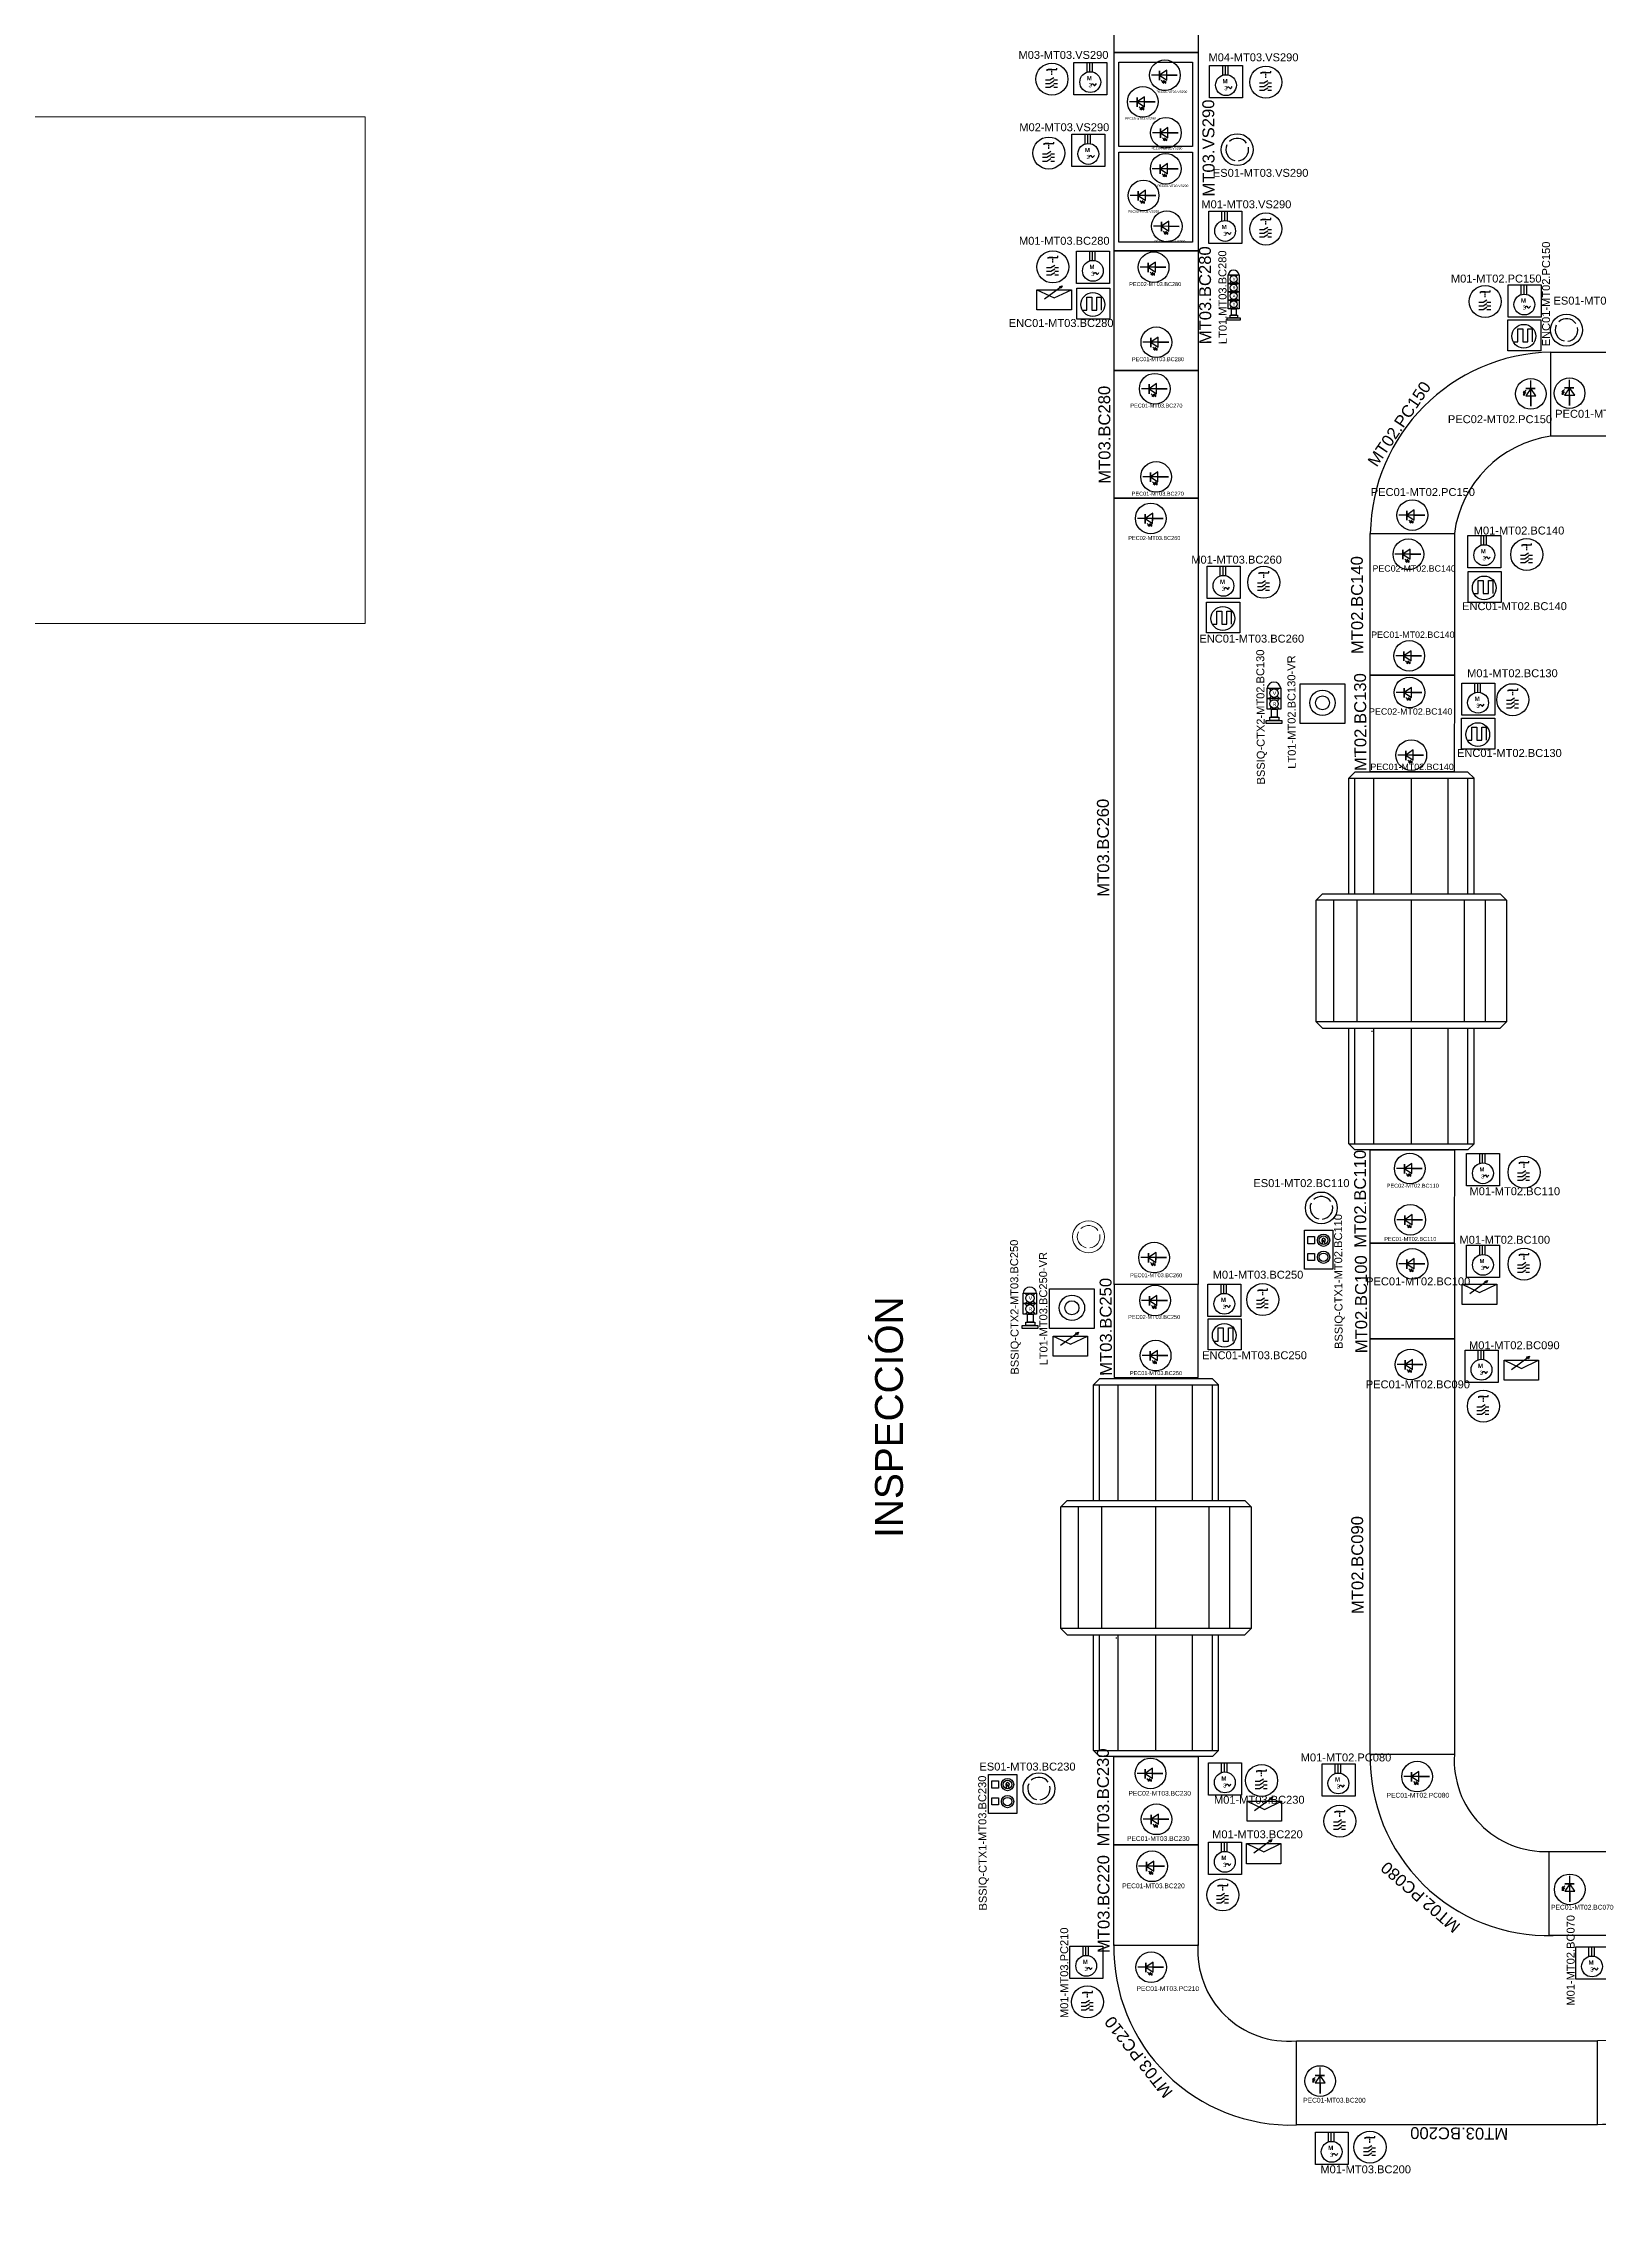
# Model space of a CAD drawing. Header units: inches. Extents: x 281601 to 402894, y -153394 to -58730.
# Drawn here: x 341360 to 360927, y -129009 to -101529 of the extents above; entities that cross this region are included whole.
import ezdxf

# ---------------------------------------------------------------- set-up
doc = ezdxf.new("R2010")
doc.units = ezdxf.units.IN
doc.linetypes.add('DASHED', pattern=[0.75, 0.5, -0.25])
for name, color, linetype in [('Balizas', 7, 'Continuous'), ('Desconector', 7, 'Continuous'), ('Encoder', 50, 'Continuous'), ('Motores', 7, 'Continuous'), ('PEC', 7, 'Continuous'), ('PEMERGENCIA', 1, 'Continuous'), ('VFrecuencia', 142, 'Continuous')]:
    doc.layers.add(name, color=color, linetype=linetype)
for name, color, linetype, lineweight in [('NOMBRES', 7, 'Continuous', 0), ('NPE', 7, 'Continuous', 5), ('Num Motor', 7, 'Continuous', 0)]:
    doc.layers.add(name, color=color, linetype=linetype, lineweight=lineweight)
doc.styles.add('Annotative', font='arial.ttf', dxfattribs={"height": 250})
doc.styles.add('Estilo1', font='isocteur.ttf')
doc.styles.add('isocop', font='isocp.shx')

# ---------------------------------------------------------------- blocks, each defined once
blk = doc.blocks.new('Motor trifasico')
at = {"color": 116, "true_color": 0x136734}
for p, q in [((2057.3, 3405.5), (2057.3, 3406.3)), ((2057.3, 3406.3), (2058.1, 3406.3)), ((2064.9, 3406.3), (2064.9, 3400.5)), ((2066.6, 3406.3), (2066.6, 3400.8)), ((2068.2, 3406.3), (2068.2, 3400.7))]:
    blk.add_line(p, q, dxfattribs=at)
blk.add_lwpolyline([(2058.1, 3406.3), (2076.9, 3406.3), (2076.9, 3387.1), (2057.3, 3387.1), (2057.3, 3405.5)], dxfattribs=at)
blk.add_circle((2067, 3394.6), 6.2, dxfattribs=at)
blk.add_spline([(2067.4, 3392.6), (2068.5, 3393.6), (2069.4, 3392.6), (2070.6, 3393.7)], degree=3, dxfattribs=at)
at = {"color": 116, "true_color": 0x136734, "insert": (2063.8, 3398.2), "char_height": 2.5, "width": 4.443, "attachment_point": 1, "style": 'isocop'}
blk.add_mtext('\\pxqc;{\\fLucida Sans|b1|i0|c0|p34; M\\P\\pq*;} {\\fLeelawadee|b0|i0|c0|p34;3}', dxfattribs=at)
blk = doc.blocks.new('Fotocelda')
at = {"color": 5}
for points in [[(1917.6, 3371.9), (1917.6, 3365.4), (1922.3, 3368.7), (1917.6, 3371.9), (1917.6, 3368.7), (1910.9, 3368.7), (1922.3, 3368.7), (1922.3, 3371.9), (1922.3, 3365.9), (1922.3, 3368.7), (1922.3, 3368.7), (1927.4, 3368.7)], [(1919.7, 3371.9), (1918.7, 3373), (1919.3, 3373), (1918.2, 3373.7), (1918.2, 3372.6), (1918.7, 3373)], [(1921.1, 3371.9), (1920, 3373), (1920.6, 3373), (1919.6, 3373.7), (1919.6, 3372.6), (1920, 3373)]]:
    blk.add_lwpolyline(points, dxfattribs=at)
blk.add_circle((1918.8, 3368.7), 9.83, dxfattribs=at)
blk = doc.blocks.new('Interruptor principal')
at = {"color": 32, "true_color": 0xcd6928}
for p, q in [((2036.58, 3398.7), (2040.03, 3398.7)), ((2036.58, 3398.7), (2036.58, 3398.29)), ((2040.03, 3398.7), (2040.03, 3399.22)), ((2036.1, 3395.16), (2037.63, 3395.16)), ((2036.1, 3393.91), (2037.63, 3393.91)), ((2036.1, 3392.6), (2037.63, 3392.6)), ((2037.63, 3395.16), (2038.95, 3396)), ((2037.63, 3393.91), (2038.95, 3394.75)), ((2037.63, 3392.6), (2038.95, 3393.43)), ((2038.95, 3395.16), (2040.27, 3395.16)), ((2038.95, 3393.91), (2040.27, 3393.91)), ((2038.95, 3392.6), (2040.27, 3392.6))]:
    blk.add_line(p, q, dxfattribs=at)
blk.add_line((2038.32, 3398.7), (2037, 3398.7))
at = {"color": 32, "linetype": 'DASHED', "true_color": 0xcd6928}
blk.add_line((2038.32, 3396.9), (2038.32, 3398.7), dxfattribs=at)
at = {"color": 32, "true_color": 0xcd6928}
blk.add_circle((2038.32, 3395.38), 5.57, dxfattribs=at)

msp = doc.modelspace()

# ---------------------------------------------------------------- linework, layer by layer
for p, q in [((357874, -112238, 1407), (357874, -110787, 1407)), ((358112, -112238, 1407), (358112, -110787, 1407)), ((358586, -112245, 1404), (358586, -110793, 1404)), ((359047, -112238, 1407), (359047, -110787, 1407)), ((359298, -112238, 1407), (359298, -110787, 1407)), ((359784, -112322, 1089), (357388, -112322, 1089)), ((357874, -115387, 1407), (357874, -113935, 1407)), ((358112, -115387, 1407), (358112, -113935, 1407)), ((358586, -115394, 1404), (358586, -113942, 1404)), ((359047, -115387, 1407), (359047, -113935, 1407)), ((359298, -115387, 1407), (359298, -113935, 1407)), ((354656, -119882, 1407), (354656, -118430, 1407)), ((354894, -119882, 1407), (354894, -118430, 1407)), ((355830, -119882, 1407), (355830, -118430, 1407)), ((356081, -119882, 1407), (356081, -118430, 1407)), ((355368, -119889, 1404), (355368, -118437, 1404)), ((356566, -119965, 1089), (354170, -119965, 1089)), ((354656, -123031, 1407), (354656, -121579, 1407)), ((354894, -123031, 1407), (354894, -121579, 1407)), ((355368, -123037, 1404), (355368, -121586, 1404)), ((355830, -123031, 1407), (355830, -121579, 1407)), ((356081, -123031, 1407), (356081, -121579, 1407))]:
    msp.add_line(p, q)
at = {"color": 32, "true_color": 0xcd6928}
for points, elevation in [([(355901, -101642), (354842, -101642), (354842, -99374), (355901, -99374)], 11), ([(355901, -104141), (354841, -104141), (354841, -101642), (355901, -101642)], 11), ([(355828, -102824), (354899, -102824), (354899, -101765), (355828, -101765)], 11), ([(355828, -104032), (354899, -104032), (354899, -102899), (355828, -102899)], 11), ([(355900, -105649), (354841, -105649), (354841, -104141), (355901, -104141)], 22), ([(355900, -107258), (354841, -107258), (354841, -105649), (355900, -105649)], 11), ([(355901, -117167), (354841, -117167), (354841, -107258), (355901, -107258)], 11), ([(355901, -117167), (354841, -117167), (354841, -118337), (355901, -118337)], 11)]:
    msp.add_lwpolyline(points, close=True, dxfattribs=dict(at, elevation=elevation))
at = {"color": 67, "true_color": 0x727430}
for points, elevation in [([(360341, -106477), (360341, -105418), (363898, -105418), (363898, -106477)], 833), ([(359127, -109487), (358068, -109487), (358068, -107704), (359127, -107704)], 833), ([(359126, -110705), (358067, -110705), (358068, -109487), (359127, -109487)], 833), ([(359126, -116646), (358067, -116646), (358068, -115469), (359127, -115469)], 833), ([(359127, -117849), (358068, -117849), (358068, -116646), (359127, -116646)], 833), ([(359127, -123087), (358068, -123087), (358068, -117849), (359127, -117849)], 833), ([(360319, -125370), (360319, -124310), (363402, -124310), (363402, -125370)], 1957)]:
    msp.add_lwpolyline(points, close=True, dxfattribs=dict(at, elevation=elevation))
at = {"elevation": 1089}
for points in [[(357466, -112243), (359705, -112243), (359784, -112322), (359784, -113857), (357388, -113857), (357388, -112322)], [(354249, -119887), (356488, -119887), (356566, -119965), (356566, -121500), (354170, -121500), (354170, -119965)]]:
    msp.add_lwpolyline(points, close=True, dxfattribs=at)
for points, elevation in [([(357388, -113857), (357466, -113935), (359705, -113935), (359784, -113857)], 1089), ([(358086, -113970), (358086, -113982)], 888), ([(354170, -121500), (354249, -121579), (356488, -121579), (356566, -121500)], 1089), ([(354868, -121613), (354868, -121625)], 888)]:
    msp.add_lwpolyline(points, dxfattribs=dict(elevation=elevation))
at = {"color": 242, "true_color": 0xcd2027}
for points, elevation in [([(355898, -124227), (354839, -124227), (354839, -123113), (355898, -123113)], -215), ([(355898, -125493), (354838, -125493), (354839, -124227), (355898, -124227)], -215), ([(357137, -127756), (357137, -126696), (360927, -126696), (360927, -127756)], 349)]:
    msp.add_lwpolyline(points, close=True, dxfattribs=dict(at, elevation=elevation))
for points in [[(357798, -112243, 1527), (357798, -110786, 1404), (359374, -110786, 1794), (359298, -110709, 1407), (357874, -110709, 1407), (357798, -110786, 1404)], [(359374, -112243, 1670), (359374, -110786, 1794)], [(357610, -113857, 1664), (357610, -112322, 1534)], [(357904, -113857, 1664), (357904, -112322, 1534)], [(358586, -113857, 1089), (358586, -112322, 959)], [(359255, -113857, 1664), (359255, -112322, 1534)], [(359518, -113857, 1534), (359518, -112322, 1664)], [(357798, -115394, 1794), (357798, -113935, 1670)], [(359374, -115394, 1404), (359298, -115470, 1407), (357874, -115470, 1407), (357798, -115394, 1404), (359374, -115394, 1404), (359374, -113935, 1527)], [(354580, -119887, 1527), (354580, -118429, 1404), (356157, -118429, 1794), (356081, -118353, 1407), (354656, -118353, 1407), (354580, -118429, 1404)], [(356157, -119887, 1670), (356157, -118429, 1794)], [(354393, -121500, 1664), (354393, -119965, 1534)], [(354687, -121500, 1664), (354687, -119965, 1534)], [(355368, -121500, 1089), (355368, -119965, 959)], [(356038, -121500, 1664), (356038, -119965, 1534)], [(356300, -121500, 1534), (356300, -119965, 1664)], [(354580, -123037, 1794), (354580, -121579, 1670)], [(356157, -123037, 1404), (356081, -123113, 1407), (354656, -123113, 1407), (354580, -123037, 1404), (356157, -123037, 1404), (356157, -121579, 1527)]]:
    msp.add_polyline3d(points)
at = {"color": 67, "true_color": 0x727430}
for centre, radius, start, end in [((360387, -107736, 833), 2319, 91.1479, 179.2022), ((360539, -107887, 833), 1424, 98.0123, 172.6101), ((360309, -123129, 1957), 2242, 178.9117, 271.6348), ((360274, -123162, 1553), 1149, 176.2623, 272.1983)]:
    msp.add_arc(centre, radius, start, end, dxfattribs=at)
at = {"color": 242, "true_color": 0xcd2027}
for centre, radius, start, end in [((357069, -125526, -778), 2231, 178.8461, 271.7444), ((357038, -125558, -215), 1143, 176.124, 274.9763), ((361091, -128864, 422), 2174, 356.1796, 94.3057), ((361037, -128917, 18), 1166, 355.4904, 95.4021)]:
    msp.add_arc(centre, radius, start, end, dxfattribs=at)
at = {"layer": 'Balizas', "color": 0}
for p, q in [((356301, -104453), (356316, -104467)), ((356301, -104561), (356316, -104576)), ((356301, -104666), (356316, -104680)), ((356319, -104529), (356304, -104544)), ((356319, -104637), (356304, -104653)), ((356393, -104450), (356378, -104466)), ((356392, -104559), (356378, -104575)), ((356393, -104663), (356378, -104679)), ((356379, -104526), (356395, -104541)), ((356379, -104634), (356395, -104649)), ((356301, -104770), (356316, -104784)), ((356319, -104741), (356304, -104757)), ((356319, -104846), (356304, -104861)), ((356393, -104767), (356378, -104783)), ((356379, -104739), (356395, -104754)), ((356379, -104843), (356395, -104858)), ((356797, -109796), (356816, -109814)), ((356798, -109661), (356817, -109679)), ((356821, -109755), (356802, -109775)), ((356820, -109891), (356802, -109910)), ((356912, -109793), (356893, -109813)), ((356912, -109658), (356894, -109677)), ((356894, -109887), (356914, -109906)), ((356895, -109752), (356915, -109771)), ((353724, -117283), (353743, -117301)), ((353838, -117280), (353820, -117300)), ((353724, -117418), (353743, -117436)), ((353747, -117513), (353728, -117533)), ((353747, -117378), (353729, -117397)), ((353838, -117416), (353820, -117435)), ((353821, -117374), (353841, -117393)), ((353821, -117509), (353841, -117528))]:
    msp.add_line(p, q, dxfattribs=at)
for points in [[(356277, -104445), (356415, -104445), (356415, -104551), (356277, -104551)], [(356277, -104551), (356415, -104551), (356415, -104657), (356277, -104657)], [(356277, -104657), (356415, -104657), (356415, -104763), (356277, -104763)], [(356277, -104763), (356415, -104763), (356415, -104870), (356277, -104870)], [(356304, -104952), (356397, -104952), (356397, -104985), (356304, -104985)], [(356321, -104870), (356378, -104870), (356378, -104952), (356321, -104952)], [(356267, -104985), (356427, -104985), (356427, -105014), (356267, -105014)], [(356768, -109651), (356939, -109651), (356939, -109783), (356768, -109783)], [(356768, -109783), (356939, -109783), (356939, -109915), (356768, -109915)], [(356822, -109915), (356894, -109915), (356894, -110018), (356822, -110018)], [(356756, -110060), (356955, -110060), (356955, -110095), (356756, -110095)], [(356801, -110018), (356917, -110018), (356917, -110060), (356801, -110060)], [(353695, -117273), (353866, -117273), (353866, -117406), (353695, -117406)], [(353695, -117406), (353866, -117406), (353866, -117538), (353695, -117538)], [(353749, -117538), (353821, -117538), (353821, -117640), (353749, -117640)], [(353682, -117682), (353881, -117682), (353881, -117718), (353682, -117718)], [(353728, -117640), (353844, -117640), (353844, -117682), (353728, -117682)]]:
    msp.add_lwpolyline(points, close=True, dxfattribs=at)
for centre, radius in [((356347, -104605), 43), ((356348, -104496), 43), ((356348, -104709), 43), ((356348, -104813), 43), ((356856, -109715), 53.5), ((356856, -109850), 53.5), ((353782, -117337), 53.5), ((353782, -117473), 53.5)]:
    msp.add_circle(centre, radius, dxfattribs=at)
for centre, radius in [((356346, -104454), 69.3), ((356854, -109662), 86.3), ((353780, -117284), 86.3)]:
    msp.add_arc(centre, radius, 7.4074, 172.5926, dxfattribs=at)
at = {"layer": 'Encoder'}
for points in [[(354370, -104611), (354786, -104611), (354786, -105000), (354370, -105000)], [(359798, -105011), (360214, -105011), (360214, -105400), (359798, -105400)], [(359300, -108181), (359716, -108181), (359716, -108571), (359300, -108571)], [(356007, -108567), (356423, -108567), (356423, -108956), (356007, -108956)], [(359218, -110029), (359635, -110029), (359635, -110419), (359218, -110419)], [(356025, -117600), (356442, -117600), (356442, -117990), (356025, -117990)]]:
    msp.add_lwpolyline(points, close=True, dxfattribs=at)
for points in [[(354447, -104889), (354496, -104889), (354496, -104723), (354559, -104723), (354559, -104889), (354625, -104889), (354625, -104723), (354679, -104723), (354679, -104889)], [(359876, -105289), (359925, -105289), (359925, -105123), (359987, -105123), (359987, -105289), (360053, -105289), (360053, -105123), (360108, -105123), (360108, -105289)], [(359377, -108460), (359426, -108460), (359426, -108294), (359489, -108294), (359489, -108460), (359555, -108460), (359555, -108294), (359609, -108294), (359609, -108460)], [(356084, -108846), (356134, -108846), (356134, -108679), (356196, -108679), (356196, -108846), (356262, -108846), (356262, -108679), (356317, -108679), (356317, -108846)], [(359296, -110308), (359345, -110308), (359345, -110141), (359408, -110141), (359408, -110308), (359474, -110308), (359474, -110141), (359528, -110141), (359528, -110308)], [(356103, -117879), (356152, -117879), (356152, -117712), (356215, -117712), (356215, -117879), (356281, -117879), (356281, -117712), (356335, -117712), (356335, -117879)]]:
    msp.add_lwpolyline(points, dxfattribs=at)
for centre in [(354573, -104817), (360001, -105217), (359503, -108388), (356210, -108773), (359421, -110236), (356229, -117806)]:
    msp.add_circle(centre, 150, dxfattribs=at)
at = {"layer": 'Motores', "color": 0}
for points in [[(357183, -109597), (357747, -109597), (357747, -110096), (357183, -110096)], [(357239, -116481), (357598, -116481), (357598, -116974), (357239, -116974)], [(357280, -116561), (357364, -116561), (357364, -116652), (357280, -116652)], [(357280, -116773), (357364, -116773), (357364, -116864), (357280, -116864)], [(354027, -117219), (354591, -117219), (354591, -117718), (354027, -117718)], [(353260, -123341), (353618, -123341), (353618, -123833), (353260, -123833)], [(353300, -123420), (353384, -123420), (353384, -123511), (353300, -123511)], [(353300, -123632), (353384, -123632), (353384, -123723), (353300, -123723)]]:
    msp.add_lwpolyline(points, close=True, dxfattribs=at)
for points in [[(357479, -116607), (357479, -116607), (357479, -116607), (357457, -116656), (357479, -116607), (357479, -116607), (357499, -116656)], [(353499, -123466), (353499, -123466), (353499, -123466), (353478, -123515), (353499, -123466), (353499, -123466), (353520, -123515)]]:
    msp.add_lwpolyline(points, dxfattribs=at)
for centre, radius in [((357466, -109836), 160), ((357466, -109836), 88.6), ((357479, -116607), 77.8), ((357479, -116822), 77.8), ((357479, -116607), 53.4), ((357479, -116822), 53.4), ((354310, -117459), 160), ((354310, -117459), 88.6), ((353499, -123466), 77.8), ((353499, -123681), 77.8), ((353499, -123466), 53.4), ((353499, -123681), 53.4)]:
    msp.add_circle(centre, radius, dxfattribs=at)
for centre in [(357479, -116607), (353499, -123466)]:
    msp.add_arc(centre, 23.6, 292.9273, 246.2265, dxfattribs=at)
at = {"layer": 'Num Motor'}
msp.add_lwpolyline([(318289, -102453), (345409, -102453), (345409, -108838), (318289, -108838)], close=True, dxfattribs=at)
at = {"layer": 'Num Motor', "color": 1}
for centre in [(360539, -105139), (357451, -116201), (354520, -116565), (353895, -123518)]:
    msp.add_circle(centre, 201, dxfattribs=at)
for centre, radius, start, end in [((354521, -116563), 143, 155.3812, 257.1215), ((354521, -116564), 142, 34.6645, 132.9651), ((354521, -116564), 142, 275.9995, 11.9942)]:
    msp.add_arc(centre, radius, start, end, dxfattribs=at)
at = {"layer": 'PEMERGENCIA', "color": 1}
for centre in [(356392, -102866), (360539, -105139), (357451, -116201), (353895, -123518)]:
    msp.add_circle(centre, 201, dxfattribs=at)
for centre, radius, start, end in [((356393, -102865), 142, 34.6645, 132.9651), ((356393, -102864), 143, 155.3812, 257.1215), ((356393, -102865), 142, 275.9995, 11.9942), ((360540, -105137), 143, 155.3812, 257.1215), ((360540, -105138), 142, 34.6645, 132.9651), ((360540, -105138), 142, 275.9995, 11.9942), ((357452, -116199), 143, 155.3812, 257.1215), ((357452, -116199), 142, 34.6645, 132.9651), ((357452, -116200), 142, 275.9995, 11.9942), ((353895, -123517), 142, 34.6645, 132.9651), ((353896, -123516), 143, 155.3812, 257.1215), ((353895, -123517), 142, 275.9995, 11.9942)]:
    msp.add_arc(centre, radius, start, end, dxfattribs=at)
at = {"layer": 'VFrecuencia', "color": 141, "true_color": 0xadddf7}
for p, q in [((353963, -104746), (354189, -104582)), ((359320, -117279), (359545, -117115)), ((354167, -117932), (354393, -117767)), ((359847, -118235), (360072, -118070)), ((356610, -123792), (356835, -123627)), ((356601, -124326), (356827, -124161))]:
    msp.add_line(p, q, dxfattribs=at)
for points in [[(353868, -104630), (354304, -104630), (354304, -104884), (353868, -104884)], [(354175, -104613), (354152, -104593), (354189, -104582)], [(359225, -117163), (359661, -117163), (359661, -117417), (359225, -117417)], [(359532, -117146), (359509, -117126), (359545, -117115)], [(354072, -117816), (354508, -117816), (354508, -118070), (354072, -118070)], [(354380, -117799), (354356, -117779), (354393, -117767)], [(359752, -118118), (360188, -118118), (360188, -118373), (359752, -118373)], [(360059, -118101), (360036, -118082), (360072, -118070)], [(356822, -123659), (356799, -123639), (356835, -123627)], [(356515, -123676), (356951, -123676), (356951, -123930), (356515, -123930)], [(356814, -124193), (356791, -124173), (356827, -124161)], [(356507, -124210), (356943, -124210), (356943, -124464), (356507, -124464)]]:
    msp.add_lwpolyline(points, close=True, dxfattribs=at)
for points in [[(353868, -104630), (354088, -104733), (354304, -104630)], [(359225, -117163), (359445, -117267), (359661, -117163)], [(354072, -117816), (354292, -117919), (354508, -117816)], [(359752, -118118), (359972, -118222), (360188, -118118)], [(356515, -123676), (356735, -123779), (356951, -123676)], [(356507, -124210), (356726, -124313), (356943, -124210)]]:
    msp.add_lwpolyline(points, dxfattribs=at)

# ---------------------------------------------------------------- block references
at = {"layer": 'Desconector', "xscale": 36.22589640801436, "yscale": 36.22589640801436, "zscale": 36.22589640801436}
for p in [(280218, -224978, 1113), (282913, -225016, 1113), (280180, -225909, 1113), (282913, -226866, 1113), (280230, -227344, 1113), (285674, -227780, 1113), (286198, -230967, 1113), (282886, -231318, 1113), (286022, -232797), (286164, -238751, 1113), (286164, -239909, 1113), (282873, -240357, 1113), (285652, -241699, 1113), (282859, -246416, 1113), (283844, -246928, 1113), (282370, -247858, 1113), (280667, -249206, 1113), (284224, -251036, 1113)]:
    msp.add_blockref('Interruptor principal', p, dxfattribs=at)
at = {"layer": 'Motores', "color": 32, "true_color": 0xcd6928, "xscale": 21.19265796742174, "yscale": 21.19265796742174, "zscale": 21.19265796742174}
for p in [(310736, -173955, -334), (312445, -173993, 733), (310711, -174860, -334), (312434, -175830, -334)]:
    msp.add_blockref('Motor trifasico', p, dxfattribs=at)
at = {"layer": 'Motores', "color": 2, "xscale": 21.19265796742174, "yscale": 21.19265796742174, "zscale": 21.19265796742174}
for p in [(310769, -176333), (316203, -176758, 829), (315698, -179916), (312413, -180302), (315620, -181775, 1040), (315681, -187705, 943), (315681, -188859, 943), (312424, -189349), (315663, -190180, 943), (312431, -195380), (313861, -195393), (312431, -196381), (310685, -197692), (317055, -197699, -291), (313776, -200035)]:
    msp.add_blockref('Motor trifasico', p, dxfattribs=at)
at = {"layer": 'PEC', "color": 5, "xscale": 19.66336690283918, "yscale": 19.66336690283918, "zscale": 19.66336690283918}
for p, rotation in [((393247, -35708, 345), 179.9692129002194), ((392968, -36044, 345), 179.9692129002194), ((393260, -36433, 345), 179.9692129002194), ((393257, -36887, 345), 179.9692129002194), ((392978, -37223, 345), 179.9692129002194), ((393271, -37612, 345), 179.9692129002194), ((393105, -38127, 345), 179.9692129002194), ((393139, -39073, 345), 179.9692129002194), ((393119, -39658, 345), 179.9692129002194), ((426309, -143709, 345), 89.96921290021936), ((426797, -143700, 345), 89.96921290021936), ((393136, -40769, 345), 179.9692129002194), ((393069, -41293, 345), 179.9692129002194), ((396363, -41251, 345), 179.9692129002194), ((396313, -41745, 345), 179.9692129002194), ((396324, -43024, 345), 179.9692129002194), ((396327, -43486, 345), 179.9692129002194), ((396350, -44275, 345), 179.9692129002194), ((396331, -49484, 345), 179.9692129002194), ((396337, -50130, 345), 179.9692129002194), ((393111, -50607, 345), 179.9692129002194), ((396363, -50685, 345), 179.9692129002194), ((393123, -51148, 345), 179.9692129002194), ((393130, -51842, 345), 179.9692129002194), ((396340, -51954, 345), 179.9692129002194), ((393066, -57107, 345), 179.9692129002194), ((396423, -57147, 345), 179.9692129002194), ((393141, -57685, 345), 179.9692129002194), ((393085, -58277, 345), 179.9692129002194), ((426800, -162553, 345), 89.96921290021936), ((393074, -59549, 345), 179.9692129002194), ((423656, -164968, 345), 89.96921290021936)]:
    msp.add_blockref('Fotocelda', p, dxfattribs=dict(at, rotation=rotation))

# ---------------------------------------------------------------- texts
at = {"char_height": 150, "width": 55.01, "attachment_point": 1, "style": 'Annotative'}
for s, insert, rotation in [('MT03.VS290', (355958, -103457, 690), 90.2932), ('MT03.BC280', (355916, -105318, 690), 90.2932), ('MT02.PC150', (358024, -106790, 690), 55.8745), ('MT03.BC280', (354647, -107076, 690), 90.2932), ('MT02.BC140', (357829, -109222, 690), 90.2932), ('MT02.BC130', (357870, -110697, 690), 90.2932), ('MT03.BC260', (354631, -112280, 690), 90.2932), ('MT02.BC110', (357868, -116704, 690), 90.2932), ('MT02.BC100', (357880, -118032, 690), 90.2932), ('MT03.BC250', (354665, -118317, 690), 90.2932), ('MT02.BC090', (357833, -121318, 690), 90.2932), ('MT03.BC230', (354631, -124246, 690), 90.2932), ('MT03.BC220', (354636, -125590, 690), 90.2932), ('MT02.PC080', (359116, -125348, 690), 139.0357), ('MT03.PC210', (355471, -127433, 690), 128.1466), ('MT03.BC200', (359804, -127944, 690), 179.4651)]:
    msp.add_mtext(s, dxfattribs=dict(at, insert=insert, rotation=rotation))
at = {"layer": 'Balizas', "color": 0, "attachment_point": 1, "style": 'Estilo1'}
for s, width, gutter_width, insert, char_height in [('V', 4.85, 24.3, (356334, -104479), 35.5), ('A', 4.85, 24.3, (356334, -104691), 35.5), ('R', 4.85, 24.3, (356334, -104589), 35.5), ('Y', 4.85, 24.3, (356334, -104794), 35.5), ('V', 6.04, 30.2, (356839, -109693), 44.2), ('R', 6.04, 30.2, (356839, -109831), 44.2), ('V', 6.04, 30.2, (353766, -117315), 44.2), ('R', 6.04, 30.2, (353766, -117453), 44.2)]:
    msp.add_mtext_dynamic_manual_height_columns(s, width=width, gutter_width=gutter_width, heights=[0], dxfattribs=dict(at, insert=insert, char_height=char_height))
at = {"layer": 'NOMBRES', "char_height": 100, "attachment_point": 1, "rotation": 90.2932, "style": 'Annotative'}
for s, insert, width in [('LT01.MT03.BC280', (356160, -105316, 1363), 108.68), ('BSSIQ-CTX2-MT02.BC130', (356640, -110865, 1363), 879.93), ('LT01-MT02.BC130-VR', (357030, -110667, 1363), 108.68), ('BSSIQ-CTX1-MT02.BC110', (357620, -117978, 1363), 879.93), ('BSSIQ-CTX2-MT03.BC250', (353540, -118301, 1363), 879.93), ('LT01-MT03.BC250-VR', (353903, -118185, 1363), 108.68), ('BSSIQ-CTX1-MT03.BC230', (353138, -125054, 1363), 879.93)]:
    msp.add_mtext(s, dxfattribs=dict(at, insert=insert, width=width))
at = {"layer": 'NPE', "char_height": 100, "width": 55.01, "attachment_point": 1, "style": 'Annotative'}
for s, insert in [('ES01-MT03.VS290', (356085, -103108, 345)), ('ES01-MT02.BC160', (360375, -104718, 345)), ('ES01-MT02.BC110', (356595, -115838, 345)), ('ES01-MT03.BC230', (353145, -123190, 345))]:
    msp.add_mtext(s, dxfattribs=dict(at, insert=insert))
at = {"layer": 'Num Motor', "attachment_point": 1, "style": 'Annotative'}
for s, insert, char_height, width in [('{\\H0.4x;M03-MT03.VS290}', (353637, -101622), 250, 250), ('{\\H0.4x;M04-MT03.VS290}', (356030, -101652), 250, 250), ('PEC06-MT03.VS290', (355372, -102122), 30, 250), ('PEC05-MT03.VS290', (354978, -102459), 30, 250), ('{\\H0.4x;M02-MT03.VS290}', (353647, -102533), 250, 250), ('PEC04-MT03.VS290', (355309, -102834), 30, 250), ('PEC03-MT03.VS290', (355385, -103307), 30, 250), ('{\\H0.4x;M01-MT03.VS290}', (355940, -103504), 250, 250), ('PEC02-MT03.VS290', (355018, -103630), 30, 250), ('{\\H0.4x;M01-MT03.BC280}', (353643, -103964), 250, 250), ('PEC01-MT03.VS290', (355347, -104008), 30, 250), ('PEC02-MT03.BC280', (355031, -104535), 50, 250), ('{\\H0.4x;M01-MT02.PC150}', (359083, -104440), 250, 250), ('{\\H0.4x;ENC01-MT03.BC280}', (353514, -105000), 250, 250), ('PEC01-MT03.BC280', (355065, -105481), 50, 250), ('PEC01-MT03.BC270', (355046, -106066), 50, 250), ('{\\H0.4x;PEC02-MT02.PC150}', (359045, -106212), 250, 250), ('{\\H0.4x;PEC01-MT02.BC160}', (360396, -106144), 250, 250), ('{\\H0.4x;PEC01-MT02.PC150}', (358074, -107130), 250, 250), ('PEC01-MT03.BC270', (355063, -107176), 50, 250), ('{\\H0.4x;M01-MT02.BC140}', (359370, -107615), 250, 250), ('PEC02-MT03.BC260', (355020, -107734), 50, 269.48), ('{\\H0.4x;M01-MT03.BC260}', (355813, -107982), 250, 250), ('PEC02-MT02.BC140', (358095, -108103), 80, 250), ('{\\H0.4x;ENC01-MT02.BC140}', (359224, -108568), 250, 250), ('{\\H0.4x;ENC01-MT03.BC260}', (355915, -108977), 250, 250), ('PEC01-MT02.BC140', (358079, -108937), 80, 250), ('{\\H0.4x;M01-MT02.BC130}', (359287, -109413), 250, 250), ('PEC02-MT02.BC140', (358052, -109905), 80, 250), ('{\\H0.4x;ENC01-MT02.BC130}', (359159, -110418), 250, 250), ('PEC01-MT02.BC140', (358069, -110602), 80, 250), ('PEC02-MT02.BC110', (358275, -115896), 50, 250), ('{\\H0.4x;M01-MT02.BC110}', (359317, -115940), 250, 250), ('PEC01-MT02.BC110', (358244, -116567), 50, 250), ('{\\H0.4x;M01-MT02.BC100}', (359191, -116552), 250, 250), ('PEC01-MT03.BC260', (355043, -117024), 50, 269.48), ('{\\H0.4x;M01-MT03.BC250}', (356083, -116992), 250, 250), ('{\\H0.4x;PEC01-MT02.BC100}', (358015, -117076), 250, 250), ('PEC02-MT03.BC250', (355018, -117550), 50, 250), ('{\\H0.4x;M01-MT02.BC090}', (359311, -117881), 250, 250), ('{\\H0.4x;ENC01-MT03.BC250}', (355950, -118007), 250, 250), ('PEC01-MT03.BC250', (355040, -118257), 50, 250), ('{\\H0.4x;PEC01-MT02.BC090}', (358011, -118374), 250, 250), ('{\\H0.4x;M01-MT02.PC080}', (357191, -123075), 250, 250), ('PEC02-MT03.BC230', (355022, -123547), 60, 250), ('{\\H0.4x;M01-MT03.BC230}', (356099, -123608), 250, 250), ('PEC01-MT02.PC080', (358273, -123571), 60, 250), ('PEC01-MT03.BC230', (355004, -124117), 60, 250), ('{\\H0.4x;M01-MT03.BC220}', (356076, -124043), 250, 250), ('PEC01-MT03.BC220', (354944, -124713), 60, 250), ('PEC01-MT02.BC070', (360345, -124982), 60, 250), ('PEC01-MT03.PC210', (355124, -126008), 60, 250), ('PEC01-MT03.BC200', (357223, -127414), 60, 250), ('{\\H0.4x;M01-MT03.BC200}', (357439, -128265), 250, 250)]:
    msp.add_mtext(s, dxfattribs=dict(at, insert=insert, char_height=char_height, width=width))
at = {"layer": 'Num Motor', "attachment_point": 1, "rotation": 90, "style": 'Annotative'}
for s, insert, char_height, width in [('{\\H0.4x;ENC01-MT02.PC150}', (360231, -105344), 250, 250), ('INSPECCIÓN', (351831, -120358), 350, 398.54), ('{\\H0.4x;M01-MT03.PC210}', (354163, -126409), 250, 250), ('{\\H0.4x;M01-MT02.BC070}', (360541, -126252), 250, 250)]:
    msp.add_mtext(s, dxfattribs=dict(at, insert=insert, char_height=char_height, width=width))

doc.saveas('drawing.dxf')
